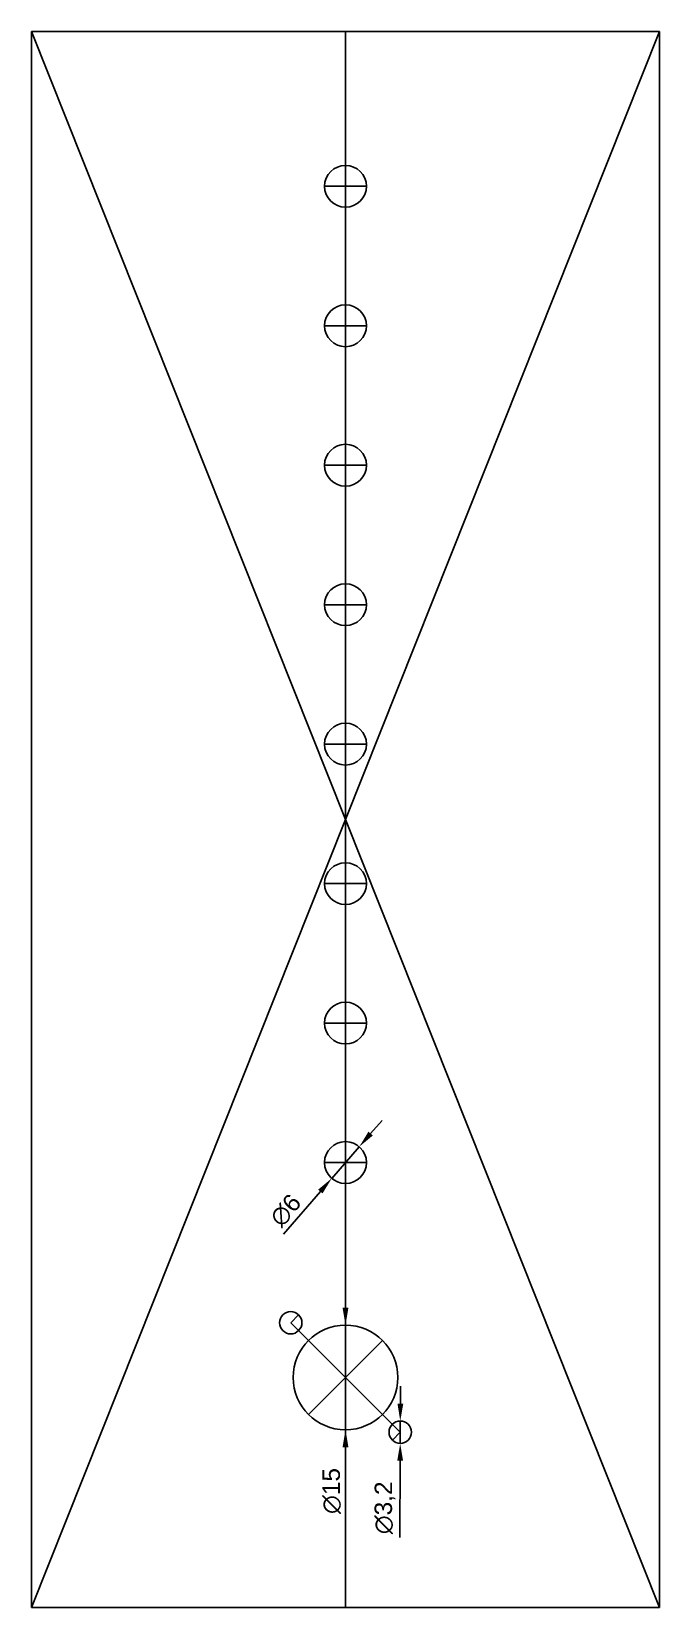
# Model space of a CAD drawing. Header units: millimetres. Extents: x 0 to 90, y 0 to 226.
import ezdxf

# ---------------------------------------------------------------- set-up
doc = ezdxf.new("R2010")
doc.units = ezdxf.units.MM
doc.layers.add('Guide', color=3, linetype='Continuous')
doc.styles.get("Standard").update_dxf_attribs({"font": 'arial.ttf'})
doc.dimstyles.new('ISO-25', dxfattribs={"dimtxt": 2.5, "dimasz": 2.5, "dimexe": 1.25, "dimexo": 0.625, "dimtad": 1, "dimtxsty": 'Standard', "dimcen": 2.5, "dimadec": 0, "dimazin": 0, "dimtfac": 1, "dimtmove": 0, "dimatfit": 3, "dimfxl": 1, "dimarcsym": 0})

# ---------------------------------------------------------------- blocks, each defined once
blk = doc.blocks.new('*U2')
blk.add_circle((0, 0), 3)
blk = doc.blocks.new('*U3')
at = {"color": 0, "linetype": 'ByBlock', "lineweight": -2, "transparency": 16777216}
for p in [(0, 0), (20, 0), (40, 0), (60, 0), (80, 0), (100, 0), (120, 0), (140, 0)]:
    blk.add_blockref('*U2', p, dxfattribs=at)
blk = doc.blocks.new('*D4')
at = {"color": 0, "lineweight": -2, "transparency": 16777216}
for p, q in [((52.86, 29.23), (52.87, 31.73)), ((52.85, 26.73), (52.84, 23.53)), ((52.8, 10.04), (52.84, 21.03))]:
    blk.add_line(p, q, dxfattribs=at)
at = {"color": 0, "transparency": 16777216}
for points in [[(52.45, 29.24), (53.28, 29.23), (52.85, 26.73)], [(52.42, 21.04), (53.25, 21.03), (52.84, 23.53)]]:
    blk.add_solid(points, dxfattribs=at)
at = {"layer": 'Defpoints', "color": 0, "transparency": 16777216}
for p in [(52.85, 26.73), (52.84, 23.53)]:
    blk.add_point(p, dxfattribs=at)
at = {"color": 0, "transparency": 16777216, "insert": (50.65, 14.29), "char_height": 2.5, "attachment_point": 5, "rotation": 89.8177}
blk.add_mtext('∅3,2', dxfattribs=at)
blk = doc.blocks.new('*D5')
at = {"color": 0, "lineweight": -2, "transparency": 16777216}
for p, q in [((45, 42.98), (45, 45.48)), ((45, 40.48), (45, 25.48)), ((45, 12.91), (45, 22.98))]:
    blk.add_line(p, q, dxfattribs=at)
at = {"color": 0, "transparency": 16777216}
for points in [[(44.58, 42.98), (45.42, 42.98), (45, 40.48)], [(44.58, 22.98), (45.42, 22.98), (45, 25.48)]]:
    blk.add_solid(points, dxfattribs=at)
at = {"layer": 'Defpoints', "color": 0, "transparency": 16777216}
for p in [(45, 40.48), (45, 25.48)]:
    blk.add_point(p, dxfattribs=at)
at = {"color": 0, "transparency": 16777216, "insert": (43.03, 16.7), "char_height": 2.5, "attachment_point": 5, "rotation": 90}
blk.add_mtext('∅15', dxfattribs=at)
blk = doc.blocks.new('*D6')
at = {"color": 0, "lineweight": -2, "transparency": 16777216}
for p, q in [((48.6, 67.96), (50.24, 69.85)), ((46.97, 66.07), (43.03, 61.54)), ((36.09, 53.53), (41.4, 59.65))]:
    blk.add_line(p, q, dxfattribs=at)
at = {"color": 0, "transparency": 16777216}
for points in [[(48.29, 68.23), (48.92, 67.69), (46.97, 66.07)], [(41.08, 59.92), (41.71, 59.38), (43.03, 61.54)]]:
    blk.add_solid(points, dxfattribs=at)
at = {"layer": 'Defpoints', "color": 0, "transparency": 16777216}
for p in [(46.97, 66.07), (43.03, 61.54)]:
    blk.add_point(p, dxfattribs=at)
at = {"color": 0, "transparency": 16777216, "insert": (36.43, 56.94), "char_height": 2.5, "attachment_point": 5, "rotation": 49.0698}
blk.add_mtext('∅6', dxfattribs=at)

msp = doc.modelspace()

# ---------------------------------------------------------------- linework, layer by layer
for p, q in [((45, 0), (45, 226)), ((42, 203.806), (48, 203.806)), ((42, 183.806), (48, 183.806)), ((42, 163.806), (48, 163.806)), ((42, 143.806), (48, 143.806)), ((42, 123.806), (48, 123.806)), ((42, 103.806), (48, 103.806)), ((42, 83.806), (48, 83.806)), ((42, 63.806), (48, 63.806)), ((38.282, 41.964), (37.151, 40.832)), ((45, 32.984), (37.151, 40.832)), ((50.303, 38.287), (39.697, 27.68)), ((50.303, 27.68), (39.697, 38.287)), ((45, 32.984), (52.849, 25.135)), ((51.718, 24.003), (52.849, 25.135))]:
    msp.add_line(p, q)
msp.add_lwpolyline([(90, 0), (90, 226), (0, 226), (0, 0)], close=True)
for centre, radius in [((37.151, 40.832), 1.6), ((45, 32.984), 7.5), ((52.849, 25.135), 1.6)]:
    msp.add_circle(centre, radius)
at = {"layer": 'Guide'}
for p, q in [((0, 0), (90, 226)), ((0, 226), (90, 0))]:
    msp.add_line(p, q, dxfattribs=at)

# ---------------------------------------------------------------- block references
at = {"rotation": 90}
msp.add_blockref('*U3', (45, 63.806), dxfattribs=at)

# ---------------------------------------------------------------- dimensions: what is measured, and where the dimension line sits
for p1, p2, picture, middle in [((46.965, 66.073), (43.035, 61.54), '*D6', (36.433, 56.936)), ((45, 40.484), (45, 25.484), '*D5', (43.029, 16.699)), ((52.854, 26.735), (52.844, 23.535), '*D4', (50.646, 14.294))]:
    dim = msp.add_diameter_dim_2p(p1=p1, p2=p2, dimstyle='ISO-25')
    dim.commit()
    dim.dimension.update_dxf_attribs({"geometry": picture, "text_midpoint": middle})

doc.saveas('drawing.dxf')
